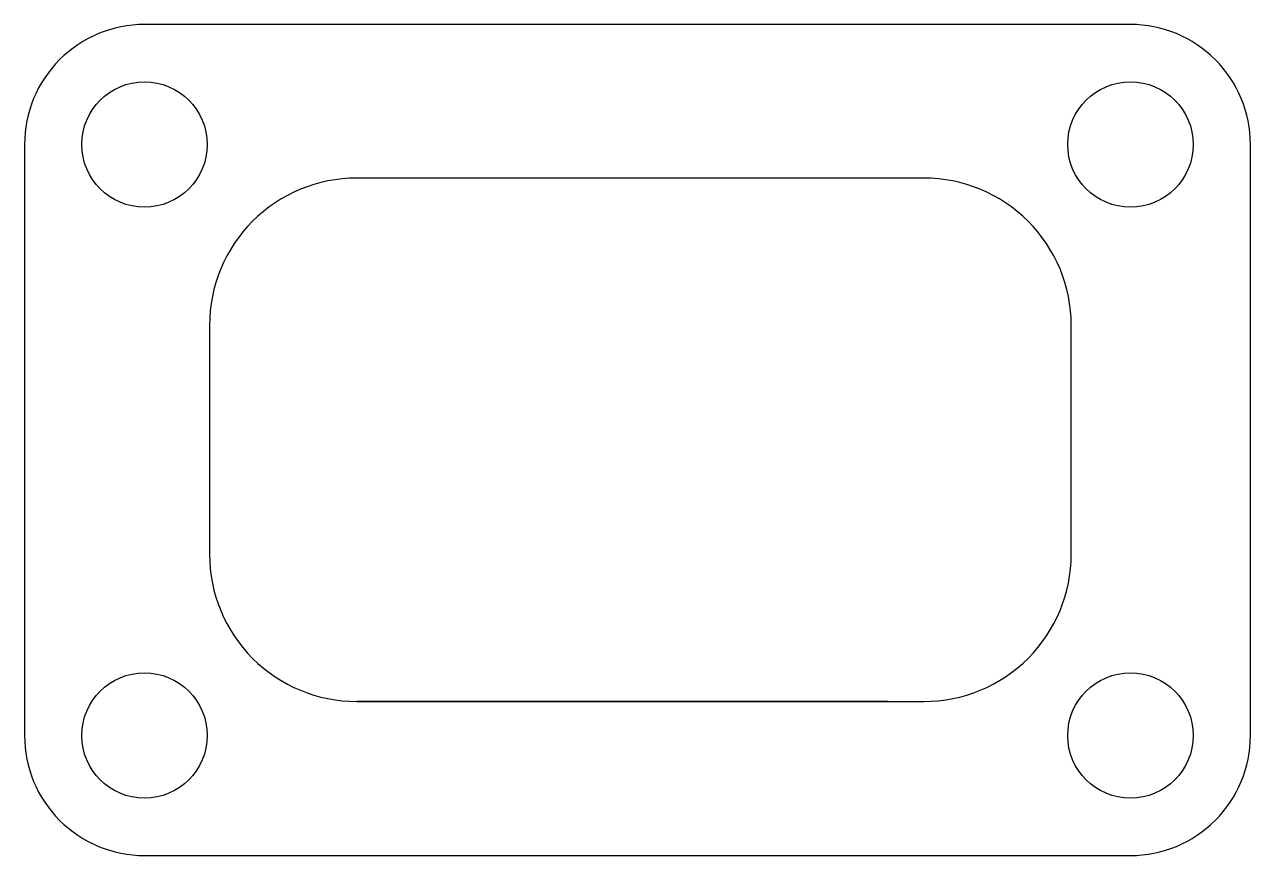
# Model space of a CAD drawing. Header units: millimetres. Extents: x 0 to 112, y 0 to 76.
import ezdxf

# ---------------------------------------------------------------- set-up
doc = ezdxf.new("R2010")
doc.units = ezdxf.units.MM
doc.layers.get('0').update_dxf_attribs({"linetype": 'CONTINUOUS'})

msp = doc.modelspace()

# ---------------------------------------------------------------- linework, layer by layer
for p, q in [((16.96, 48.6), (16.96, 27.62)), ((79.15, 14.12), (30.46, 14.12))]:
    msp.add_line(p, q)
for points in [[(11, 0), (101.39, 0, 0.414214), (112.39, 11), (112.39, 65.2, 0.414214), (101.39, 76.2), (11, 76.2, 0.414214), (0, 65.2), (0, 11, 0.414214)], [(30.46, 14.12), (82.46, 14.12, 0.414214), (95.96, 27.62), (95.96, 48.62, 0.414214), (82.46, 62.12), (30.46, 62.12, 0.414214), (16.96, 48.62), (16.96, 27.62, 0.414214)]]:
    msp.add_lwpolyline(points, format="xyb", close=True)
for centre in [(11, 65.2), (101.39, 65.2), (11, 11), (101.39, 11)]:
    msp.add_circle(centre, 5.75)

doc.saveas('drawing.dxf')
